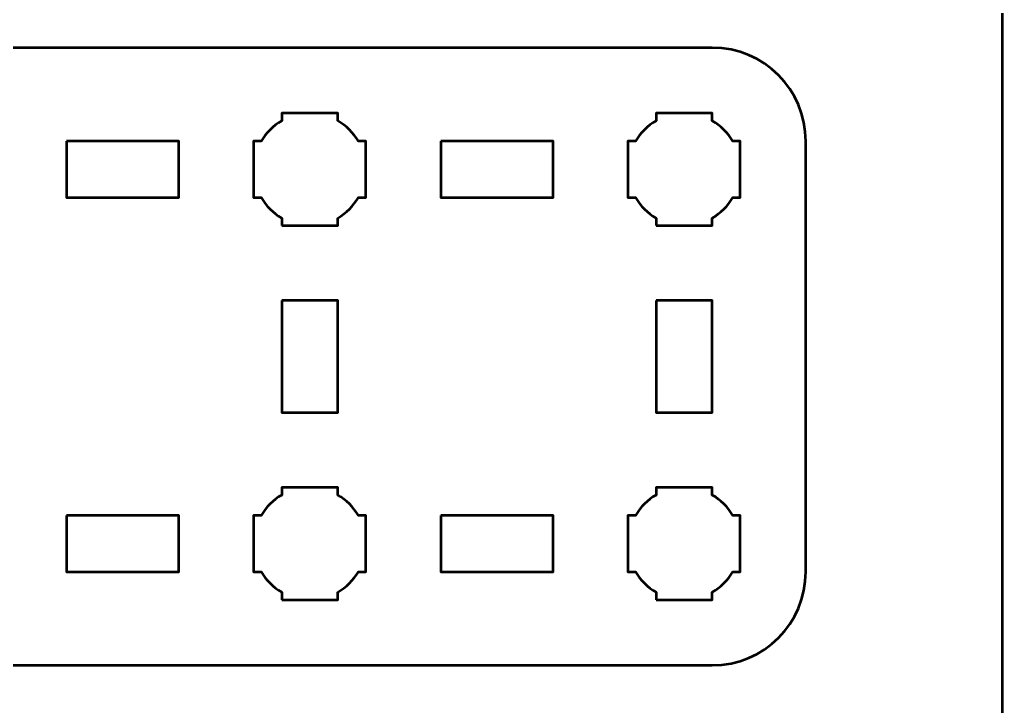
# Model space of a CAD drawing. Header units: centimetres. Extents: x -21 to 0, y -29.7 to 0.
# Drawn here: x -5.25 to 0, y -25.32 to -21.65 of the extents above; entities that cross this region are included whole.
import ezdxf

# ---------------------------------------------------------------- set-up
doc = ezdxf.new("R2010")
doc.units = ezdxf.units.CM
doc.header["$MEASUREMENT"] = 0
doc.layers.add('Layer 1', color=7, linetype='Continuous')

msp = doc.modelspace()

# ---------------------------------------------------------------- linework, layer by layer
at = {"layer": 'Layer 1', "color": 22, "lineweight": 53}
msp.add_open_spline([(-21.00003, -29.19996), (-21.00003, -29.19996), (-21.00003, -0.49992), (-21.00003, -0.49992), (-21.00003, -0.49992), (-21.00003, -0.22295), (-20.77694, 0.00004), (-20.49994, 0.00004), (-20.49994, 0.00004), (-20.49994, 0.00004), (-0.50008, 0.00004), (-0.50008, 0.00004), (-0.50008, 0.00004), (-0.22294, 0.00004), (0.00002, -0.22295), (0.00002, -0.49992), (0.00002, -0.49992), (0.00002, -0.49992), (0.00002, -29.19996), (0.00002, -29.19996), (0.00002, -29.19996), (0.00002, -29.47696), (-0.22294, -29.70005), (-0.50008, -29.70005), (-0.50008, -29.70005), (-0.50008, -29.70005), (-20.49994, -29.70005), (-20.49994, -29.70005), (-20.49994, -29.70005), (-20.77694, -29.70005), (-21.00003, -29.47696), (-21.00003, -29.19996)], degree=3, knots=[0, 0, 0, 0, 0.125, 0.125, 0.125, 0.125, 0.25, 0.25, 0.25, 0.25, 0.375, 0.375, 0.375, 0.375, 0.5, 0.5, 0.5, 0.5, 0.625, 0.625, 0.625, 0.625, 0.75, 0.75, 0.75, 0.75, 0.875, 0.875, 0.875, 0.875, 1, 1, 1, 1], dxfattribs=at)
at = {"layer": 'Layer 1', "color": 114, "lineweight": 53}
msp.add_open_spline([(-9.84993, -21.79998), (-9.84993, -21.79998), (-1.55005, -21.79998), (-1.55005, -21.79998), (-1.55005, -21.79998), (-1.27305, -21.79998), (-1.04995, -22.02308), (-1.04995, -22.30008), (-1.04995, -22.30008), (-1.04995, -22.30008), (-1.04995, -24.6), (-1.04995, -24.6), (-1.04995, -24.6), (-1.04995, -24.87701), (-1.27305, -25.09996), (-1.55005, -25.09996), (-1.55005, -25.09996), (-1.55005, -25.09996), (-9.84993, -25.09996), (-9.84993, -25.09996), (-9.84993, -25.09996), (-10.12693, -25.09996), (-10.35003, -24.87701), (-10.35003, -24.6), (-10.35003, -24.6), (-10.35003, -24.6), (-10.35003, -22.30008), (-10.35003, -22.30008), (-10.35003, -22.30008), (-10.35003, -22.02308), (-10.12693, -21.79998), (-9.84993, -21.79998)], degree=3, knots=[0, 0, 0, 0, 0.125, 0.125, 0.125, 0.125, 0.25, 0.25, 0.25, 0.25, 0.375, 0.375, 0.375, 0.375, 0.5, 0.5, 0.5, 0.5, 0.625, 0.625, 0.625, 0.625, 0.75, 0.75, 0.75, 0.75, 0.875, 0.875, 0.875, 0.875, 1, 1, 1, 1], dxfattribs=at)
at = {"layer": 'Layer 1', "lineweight": 53}
for points, knots in [([(-3.84998, -22.75001), (-3.84998, -22.75001), (-3.84998, -22.7099), (-3.84998, -22.7099), (-3.84998, -22.7099), (-3.89559, -22.68358), (-3.93348, -22.64556), (-3.9598, -22.60008), (-3.9598, -22.60008), (-3.9598, -22.60008), (-4.00005, -22.60008), (-4.00005, -22.60008), (-4.00005, -22.60008), (-4.00005, -22.60008), (-4.00005, -22.45001), (-4.00005, -22.45001), (-4.00005, -22.45001), (-4.00005, -22.45001), (-4.00005, -22.30008), (-4.00005, -22.30008), (-4.00005, -22.30008), (-4.00005, -22.30008), (-3.9598, -22.30008), (-3.9598, -22.30008), (-3.9598, -22.30008), (-3.93348, -22.25447), (-3.89559, -22.21654), (-3.84998, -22.19022), (-3.84998, -22.19022), (-3.84998, -22.19022), (-3.84998, -22.15001), (-3.84998, -22.15001), (-3.84998, -22.15001), (-3.84998, -22.15001), (-3.70005, -22.15001), (-3.70005, -22.15001), (-3.70005, -22.15001), (-3.70005, -22.15001), (-3.54997, -22.15001), (-3.54997, -22.15001), (-3.54997, -22.15001), (-3.54997, -22.15001), (-3.54997, -22.19022), (-3.54997, -22.19022), (-3.54997, -22.19022), (-3.5045, -22.21654), (-3.46647, -22.25447), (-3.44015, -22.30008), (-3.44015, -22.30008), (-3.44015, -22.30008), (-3.40004, -22.30008), (-3.40004, -22.30008), (-3.40004, -22.30008), (-3.40004, -22.30008), (-3.40004, -22.45001), (-3.40004, -22.45001), (-3.40004, -22.45001), (-3.40004, -22.45001), (-3.40004, -22.60008), (-3.40004, -22.60008), (-3.40004, -22.60008), (-3.40004, -22.60008), (-3.44015, -22.60008), (-3.44015, -22.60008), (-3.44015, -22.60008), (-3.46647, -22.64556), (-3.5045, -22.68358), (-3.54997, -22.7099), (-3.54997, -22.7099), (-3.54997, -22.7099), (-3.54997, -22.75001), (-3.54997, -22.75001), (-3.54997, -22.75001), (-3.54997, -22.75001), (-3.70005, -22.75001), (-3.70005, -22.75001), (-3.70005, -22.75001), (-3.70005, -22.75001), (-3.84998, -22.75001), (-3.84998, -22.75001)], [0, 0, 0, 0, 0.05, 0.05, 0.05, 0.05, 0.1, 0.1, 0.1, 0.1, 0.15, 0.15, 0.15, 0.15, 0.2, 0.2, 0.2, 0.2, 0.25, 0.25, 0.25, 0.25, 0.3, 0.3, 0.3, 0.3, 0.35, 0.35, 0.35, 0.35, 0.4, 0.4, 0.4, 0.4, 0.45, 0.45, 0.45, 0.45, 0.5, 0.5, 0.5, 0.5, 0.55, 0.55, 0.55, 0.55, 0.6, 0.6, 0.6, 0.6, 0.65, 0.65, 0.65, 0.65, 0.7, 0.7, 0.7, 0.7, 0.75, 0.75, 0.75, 0.75, 0.8, 0.8, 0.8, 0.8, 0.85, 0.85, 0.85, 0.85, 0.9, 0.9, 0.9, 0.9, 0.95, 0.95, 0.95, 0.95, 1, 1, 1, 1]), ([(-1.85005, -22.75001), (-1.85005, -22.75001), (-1.85005, -22.7099), (-1.85005, -22.7099), (-1.85005, -22.7099), (-1.89553, -22.68358), (-1.93356, -22.64556), (-1.95987, -22.60008), (-1.95987, -22.60008), (-1.95987, -22.60008), (-1.99998, -22.60008), (-1.99998, -22.60008), (-1.99998, -22.60008), (-1.99998, -22.60008), (-1.99998, -22.45001), (-1.99998, -22.45001), (-1.99998, -22.45001), (-1.99998, -22.45001), (-1.99998, -22.30008), (-1.99998, -22.30008), (-1.99998, -22.30008), (-1.99998, -22.30008), (-1.95987, -22.30008), (-1.95987, -22.30008), (-1.95987, -22.30008), (-1.93356, -22.25447), (-1.89553, -22.21654), (-1.85005, -22.19022), (-1.85005, -22.19022), (-1.85005, -22.19022), (-1.85005, -22.15001), (-1.85005, -22.15001), (-1.85005, -22.15001), (-1.85005, -22.15001), (-1.69998, -22.15001), (-1.69998, -22.15001), (-1.69998, -22.15001), (-1.69998, -22.15001), (-1.55005, -22.15001), (-1.55005, -22.15001), (-1.55005, -22.15001), (-1.55005, -22.15001), (-1.55005, -22.19022), (-1.55005, -22.19022), (-1.55005, -22.19022), (-1.50444, -22.21654), (-1.46655, -22.25447), (-1.44023, -22.30008), (-1.44023, -22.30008), (-1.44023, -22.30008), (-1.39998, -22.30008), (-1.39998, -22.30008), (-1.39998, -22.30008), (-1.39998, -22.30008), (-1.39998, -22.45001), (-1.39998, -22.45001), (-1.39998, -22.45001), (-1.39998, -22.45001), (-1.39998, -22.60008), (-1.39998, -22.60008), (-1.39998, -22.60008), (-1.39998, -22.60008), (-1.44023, -22.60008), (-1.44023, -22.60008), (-1.44023, -22.60008), (-1.46655, -22.64556), (-1.50444, -22.68358), (-1.55005, -22.7099), (-1.55005, -22.7099), (-1.55005, -22.7099), (-1.55005, -22.75001), (-1.55005, -22.75001), (-1.55005, -22.75001), (-1.55005, -22.75001), (-1.69998, -22.75001), (-1.69998, -22.75001), (-1.69998, -22.75001), (-1.69998, -22.75001), (-1.85005, -22.75001), (-1.85005, -22.75001)], [0, 0, 0, 0, 0.05, 0.05, 0.05, 0.05, 0.1, 0.1, 0.1, 0.1, 0.15, 0.15, 0.15, 0.15, 0.2, 0.2, 0.2, 0.2, 0.25, 0.25, 0.25, 0.25, 0.3, 0.3, 0.3, 0.3, 0.35, 0.35, 0.35, 0.35, 0.4, 0.4, 0.4, 0.4, 0.45, 0.45, 0.45, 0.45, 0.5, 0.5, 0.5, 0.5, 0.55, 0.55, 0.55, 0.55, 0.6, 0.6, 0.6, 0.6, 0.65, 0.65, 0.65, 0.65, 0.7, 0.7, 0.7, 0.7, 0.75, 0.75, 0.75, 0.75, 0.8, 0.8, 0.8, 0.8, 0.85, 0.85, 0.85, 0.85, 0.9, 0.9, 0.9, 0.9, 0.95, 0.95, 0.95, 0.95, 1, 1, 1, 1]), ([(-4.99996, -22.30008), (-4.99996, -22.30008), (-4.39996, -22.30008), (-4.39996, -22.30008), (-4.39996, -22.30008), (-4.39996, -22.30008), (-4.39996, -22.60008), (-4.39996, -22.60008), (-4.39996, -22.60008), (-4.39996, -22.60008), (-4.99996, -22.60008), (-4.99996, -22.60008), (-4.99996, -22.60008), (-4.99996, -22.60008), (-4.99996, -22.30008), (-4.99996, -22.30008)], [0, 0, 0, 0, 0.25, 0.25, 0.25, 0.25, 0.5, 0.5, 0.5, 0.5, 0.75, 0.75, 0.75, 0.75, 1, 1, 1, 1]), ([(-2.99999, -22.30008), (-2.99999, -22.30008), (-2.39999, -22.30008), (-2.39999, -22.30008), (-2.39999, -22.30008), (-2.39999, -22.30008), (-2.39999, -22.60008), (-2.39999, -22.60008), (-2.39999, -22.60008), (-2.39999, -22.60008), (-2.99999, -22.60008), (-2.99999, -22.60008), (-2.99999, -22.60008), (-2.99999, -22.60008), (-2.99999, -22.30008), (-2.99999, -22.30008)], [0, 0, 0, 0, 0.25, 0.25, 0.25, 0.25, 0.5, 0.5, 0.5, 0.5, 0.75, 0.75, 0.75, 0.75, 1, 1, 1, 1]), ([(-3.84998, -23.15003), (-3.84998, -23.15003), (-3.54997, -23.15003), (-3.54997, -23.15003), (-3.54997, -23.15003), (-3.54997, -23.15003), (-3.54997, -23.75002), (-3.54997, -23.75002), (-3.54997, -23.75002), (-3.54997, -23.75002), (-3.84998, -23.75002), (-3.84998, -23.75002), (-3.84998, -23.75002), (-3.84998, -23.75002), (-3.84998, -23.15003), (-3.84998, -23.15003)], [0, 0, 0, 0, 0.25, 0.25, 0.25, 0.25, 0.5, 0.5, 0.5, 0.5, 0.75, 0.75, 0.75, 0.75, 1, 1, 1, 1]), ([(-1.85005, -23.15003), (-1.85005, -23.15003), (-1.55005, -23.15003), (-1.55005, -23.15003), (-1.55005, -23.15003), (-1.55005, -23.15003), (-1.55005, -23.75002), (-1.55005, -23.75002), (-1.55005, -23.75002), (-1.55005, -23.75002), (-1.85005, -23.75002), (-1.85005, -23.75002), (-1.85005, -23.75002), (-1.85005, -23.75002), (-1.85005, -23.15003), (-1.85005, -23.15003)], [0, 0, 0, 0, 0.25, 0.25, 0.25, 0.25, 0.5, 0.5, 0.5, 0.5, 0.75, 0.75, 0.75, 0.75, 1, 1, 1, 1]), ([(-3.84998, -24.75008), (-3.84998, -24.75008), (-3.84998, -24.70982), (-3.84998, -24.70982), (-3.84998, -24.70982), (-3.89559, -24.68351), (-3.93348, -24.64548), (-3.9598, -24.6), (-3.9598, -24.6), (-3.9598, -24.6), (-4.00005, -24.6), (-4.00005, -24.6), (-4.00005, -24.6), (-4.00005, -24.6), (-4.00005, -24.45007), (-4.00005, -24.45007), (-4.00005, -24.45007), (-4.00005, -24.45007), (-4.00005, -24.3), (-4.00005, -24.3), (-4.00005, -24.3), (-4.00005, -24.3), (-3.9598, -24.3), (-3.9598, -24.3), (-3.9598, -24.3), (-3.93348, -24.25453), (-3.89559, -24.2165), (-3.84998, -24.19018), (-3.84998, -24.19018), (-3.84998, -24.19018), (-3.84998, -24.15007), (-3.84998, -24.15007), (-3.84998, -24.15007), (-3.84998, -24.15007), (-3.70005, -24.15007), (-3.70005, -24.15007), (-3.70005, -24.15007), (-3.70005, -24.15007), (-3.54997, -24.15007), (-3.54997, -24.15007), (-3.54997, -24.15007), (-3.54997, -24.15007), (-3.54997, -24.19018), (-3.54997, -24.19018), (-3.54997, -24.19018), (-3.5045, -24.2165), (-3.46647, -24.25453), (-3.44015, -24.3), (-3.44015, -24.3), (-3.44015, -24.3), (-3.40004, -24.3), (-3.40004, -24.3), (-3.40004, -24.3), (-3.40004, -24.3), (-3.40004, -24.45007), (-3.40004, -24.45007), (-3.40004, -24.45007), (-3.40004, -24.45007), (-3.40004, -24.6), (-3.40004, -24.6), (-3.40004, -24.6), (-3.40004, -24.6), (-3.44015, -24.6), (-3.44015, -24.6), (-3.44015, -24.6), (-3.46647, -24.64548), (-3.5045, -24.68351), (-3.54997, -24.70982), (-3.54997, -24.70982), (-3.54997, -24.70982), (-3.54997, -24.75008), (-3.54997, -24.75008), (-3.54997, -24.75008), (-3.54997, -24.75008), (-3.70005, -24.75008), (-3.70005, -24.75008), (-3.70005, -24.75008), (-3.70005, -24.75008), (-3.84998, -24.75008), (-3.84998, -24.75008)], [0, 0, 0, 0, 0.05, 0.05, 0.05, 0.05, 0.1, 0.1, 0.1, 0.1, 0.15, 0.15, 0.15, 0.15, 0.2, 0.2, 0.2, 0.2, 0.25, 0.25, 0.25, 0.25, 0.3, 0.3, 0.3, 0.3, 0.35, 0.35, 0.35, 0.35, 0.4, 0.4, 0.4, 0.4, 0.45, 0.45, 0.45, 0.45, 0.5, 0.5, 0.5, 0.5, 0.55, 0.55, 0.55, 0.55, 0.6, 0.6, 0.6, 0.6, 0.65, 0.65, 0.65, 0.65, 0.7, 0.7, 0.7, 0.7, 0.75, 0.75, 0.75, 0.75, 0.8, 0.8, 0.8, 0.8, 0.85, 0.85, 0.85, 0.85, 0.9, 0.9, 0.9, 0.9, 0.95, 0.95, 0.95, 0.95, 1, 1, 1, 1]), ([(-1.85005, -24.75008), (-1.85005, -24.75008), (-1.85005, -24.70982), (-1.85005, -24.70982), (-1.85005, -24.70982), (-1.89553, -24.68351), (-1.93356, -24.64548), (-1.95987, -24.6), (-1.95987, -24.6), (-1.95987, -24.6), (-1.99998, -24.6), (-1.99998, -24.6), (-1.99998, -24.6), (-1.99998, -24.6), (-1.99998, -24.45007), (-1.99998, -24.45007), (-1.99998, -24.45007), (-1.99998, -24.45007), (-1.99998, -24.3), (-1.99998, -24.3), (-1.99998, -24.3), (-1.99998, -24.3), (-1.95987, -24.3), (-1.95987, -24.3), (-1.95987, -24.3), (-1.93356, -24.25453), (-1.89553, -24.2165), (-1.85005, -24.19018), (-1.85005, -24.19018), (-1.85005, -24.19018), (-1.85005, -24.15007), (-1.85005, -24.15007), (-1.85005, -24.15007), (-1.85005, -24.15007), (-1.69998, -24.15007), (-1.69998, -24.15007), (-1.69998, -24.15007), (-1.69998, -24.15007), (-1.55005, -24.15007), (-1.55005, -24.15007), (-1.55005, -24.15007), (-1.55005, -24.15007), (-1.55005, -24.19018), (-1.55005, -24.19018), (-1.55005, -24.19018), (-1.50444, -24.2165), (-1.46655, -24.25453), (-1.44023, -24.3), (-1.44023, -24.3), (-1.44023, -24.3), (-1.39998, -24.3), (-1.39998, -24.3), (-1.39998, -24.3), (-1.39998, -24.3), (-1.39998, -24.45007), (-1.39998, -24.45007), (-1.39998, -24.45007), (-1.39998, -24.45007), (-1.39998, -24.6), (-1.39998, -24.6), (-1.39998, -24.6), (-1.39998, -24.6), (-1.44023, -24.6), (-1.44023, -24.6), (-1.44023, -24.6), (-1.46655, -24.64548), (-1.50444, -24.68351), (-1.55005, -24.70982), (-1.55005, -24.70982), (-1.55005, -24.70982), (-1.55005, -24.75008), (-1.55005, -24.75008), (-1.55005, -24.75008), (-1.55005, -24.75008), (-1.69998, -24.75008), (-1.69998, -24.75008), (-1.69998, -24.75008), (-1.69998, -24.75008), (-1.85005, -24.75008), (-1.85005, -24.75008)], [0, 0, 0, 0, 0.05, 0.05, 0.05, 0.05, 0.1, 0.1, 0.1, 0.1, 0.15, 0.15, 0.15, 0.15, 0.2, 0.2, 0.2, 0.2, 0.25, 0.25, 0.25, 0.25, 0.3, 0.3, 0.3, 0.3, 0.35, 0.35, 0.35, 0.35, 0.4, 0.4, 0.4, 0.4, 0.45, 0.45, 0.45, 0.45, 0.5, 0.5, 0.5, 0.5, 0.55, 0.55, 0.55, 0.55, 0.6, 0.6, 0.6, 0.6, 0.65, 0.65, 0.65, 0.65, 0.7, 0.7, 0.7, 0.7, 0.75, 0.75, 0.75, 0.75, 0.8, 0.8, 0.8, 0.8, 0.85, 0.85, 0.85, 0.85, 0.9, 0.9, 0.9, 0.9, 0.95, 0.95, 0.95, 0.95, 1, 1, 1, 1]), ([(-4.99996, -24.3), (-4.99996, -24.3), (-4.39996, -24.3), (-4.39996, -24.3), (-4.39996, -24.3), (-4.39996, -24.3), (-4.39996, -24.6), (-4.39996, -24.6), (-4.39996, -24.6), (-4.39996, -24.6), (-4.99996, -24.6), (-4.99996, -24.6), (-4.99996, -24.6), (-4.99996, -24.6), (-4.99996, -24.3), (-4.99996, -24.3)], [0, 0, 0, 0, 0.25, 0.25, 0.25, 0.25, 0.5, 0.5, 0.5, 0.5, 0.75, 0.75, 0.75, 0.75, 1, 1, 1, 1]), ([(-2.99999, -24.3), (-2.99999, -24.3), (-2.39999, -24.3), (-2.39999, -24.3), (-2.39999, -24.3), (-2.39999, -24.3), (-2.39999, -24.6), (-2.39999, -24.6), (-2.39999, -24.6), (-2.39999, -24.6), (-2.99999, -24.6), (-2.99999, -24.6), (-2.99999, -24.6), (-2.99999, -24.6), (-2.99999, -24.3), (-2.99999, -24.3)], [0, 0, 0, 0, 0.25, 0.25, 0.25, 0.25, 0.5, 0.5, 0.5, 0.5, 0.75, 0.75, 0.75, 0.75, 1, 1, 1, 1])]:
    msp.add_open_spline(points, degree=3, knots=knots, dxfattribs=at)

doc.saveas('drawing.dxf')
